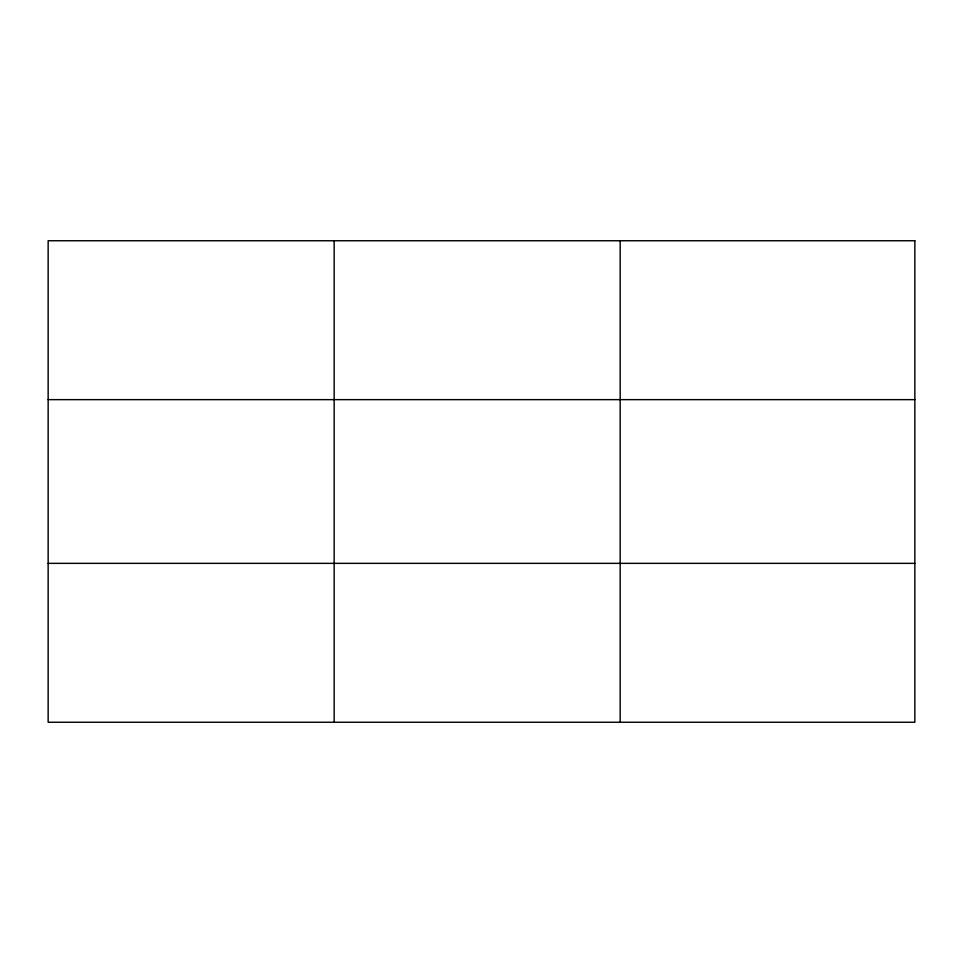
<?xml version="1.0" encoding="UTF-8"?>
<svg xmlns="http://www.w3.org/2000/svg" width="963" height="963" viewBox="0 0 963 963"><rect width="100%" height="100%" fill="white"/><g stroke="black" fill="none" stroke-linecap="round" stroke-linejoin="round"><path stroke-width="1.44" d="M334.161 722.25L334.161 240.75M620.172 722.25L620.172 240.75M48.15 399.645L914.85 399.645M48.15 563.355L914.85 563.355M914.85 240.75L48.15 240.75L48.15 722.25L914.85 722.25L914.85 240.75"/></g></svg>
